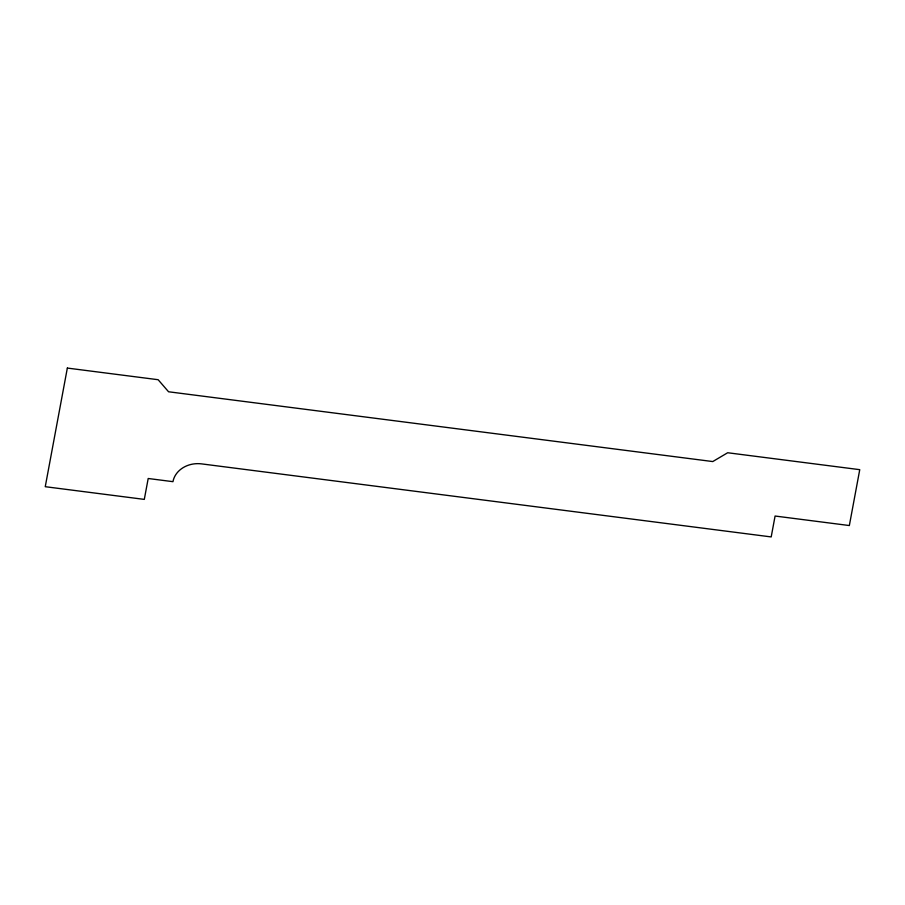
<?xml version="1.0" encoding="UTF-8"?>
<svg xmlns="http://www.w3.org/2000/svg" width="905" height="905" viewBox="0 0 905 905"><rect width="100%" height="100%" fill="white"/><g stroke="black" fill="none" stroke-linecap="round" stroke-linejoin="round"><path stroke-width="1.36" d="M67.343 368.075L45.25 486.698L144.302 499.39L148.194 478.496L172.957 481.675A25.001 21.132 -1 0 1 201.555 463.88L771.196 536.925L775.087 516.031L849.342 525.545L859.75 469.672L727.677 452.749L712.767 461.561L168.568 391.775L158.137 379.715L67.343 368.075"/></g></svg>
